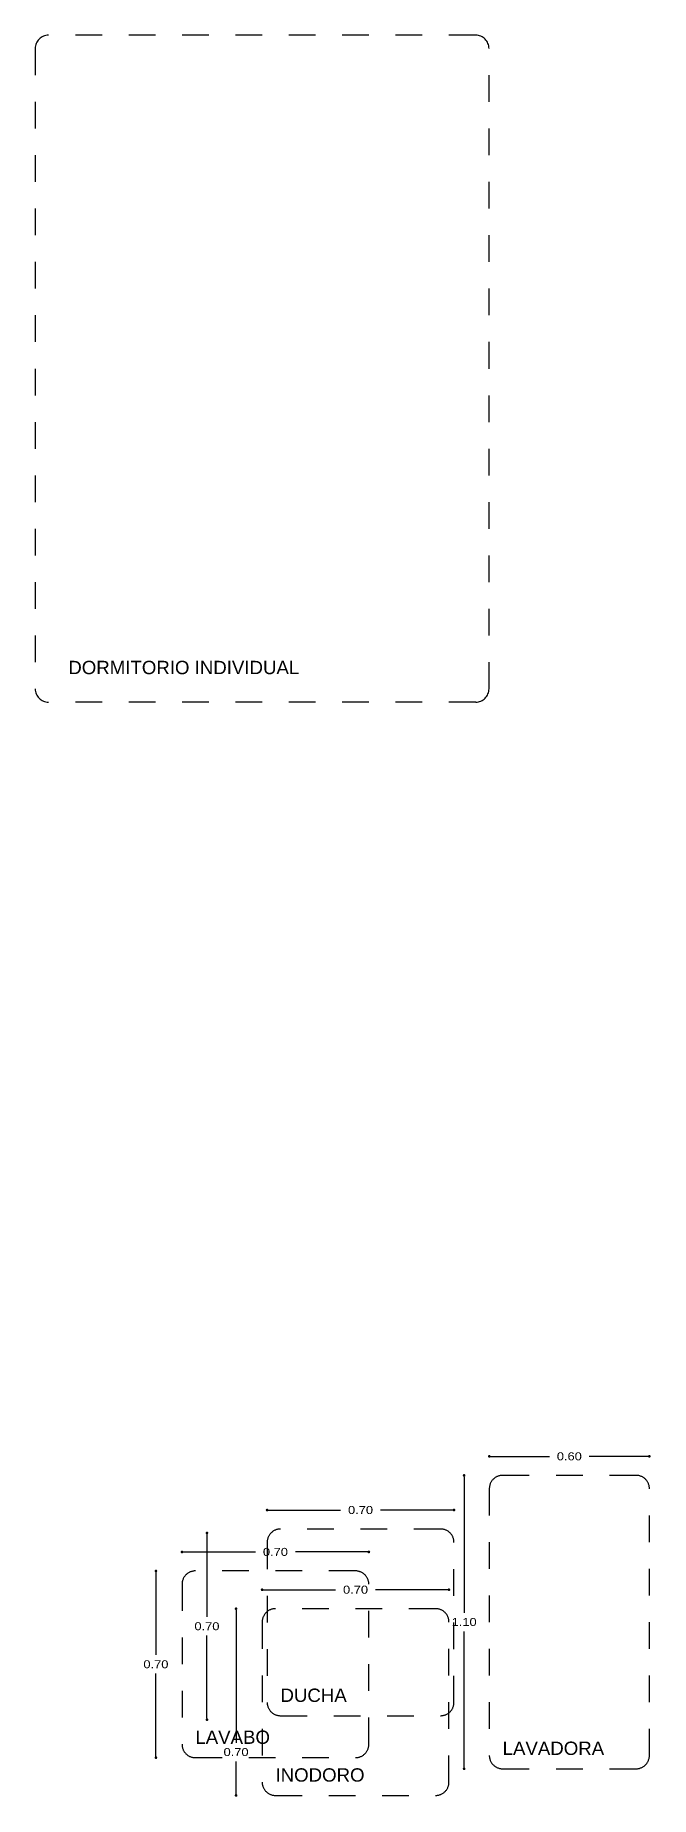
# Model space of a CAD drawing. Header units: metres. Extents: x -92 to 671, y -42 to 91.
# Drawn here: x 388.51 to 390.81, y 26.58 to 33.19 of the extents above; entities that cross this region are included whole.
import ezdxf

# ---------------------------------------------------------------- set-up
doc = ezdxf.new("R2010")
doc.units = ezdxf.units.M
doc.linetypes.add('_CONTINUOUS', pattern=[2, 1, 1])
doc.linetypes.add('RAYITAS2', pattern=[0.1875, 0.125, -0.0625])
doc.layers.add('05Habitabilidad', color=4, linetype='RAYITAS2')
doc.styles.add('FUTURA', font='', dxfattribs={"width": 1.2})
doc.styles.get("Standard").update_dxf_attribs({"font": 'arial.ttf'})
doc.styles.get('FUTURA').set_extended_font_data('Futura Bk BT')
doc.dimstyles.new('20', dxfattribs={"dimscale": 0, "dimtxt": 0.03, "dimasz": 0.01, "dimexe": 0.2, "dimexo": 0.2, "dimgap": 0.02, "dimtad": 0, "dimtih": 1, "dimtoh": 1, "dimzin": 0, "dimdsep": 46, "dimtxsty": 'FUTURA', "dimblk": 'DOT', "dimcen": 0.1, "dimse1": 1, "dimse2": 1, "dimazin": 0, "dimtfac": 1, "dimtmove": 2, "dimatfit": 2, "dimldrblk": 'DOT', "dimfxl": 1, "dimtolj": 1, "dimarcsym": 0})

# ---------------------------------------------------------------- blocks, each defined once
blk = doc.blocks.new('HABITABILIDAD - LAVABO')
at = {"layer": '05Habitabilidad', "color": 220, "ltscale": 0.5}
blk.add_lwpolyline([(3217610.6062, 1936618.747), (3217611.2062, 1936618.747, 0.414214), (3217611.2562, 1936618.797), (3217611.2562, 1936619.397, 0.414214), (3217611.2062, 1936619.447), (3217610.6062, 1936619.447, 0.414214), (3217610.5562, 1936619.397), (3217610.5562, 1936618.797, 0.414214)], format="xyb", close=True, dxfattribs=at)
at = {"layer": '05Habitabilidad', "insert": (3217610.6062, 1936618.8487), "char_height": 0.05, "attachment_point": 1}
blk.add_mtext_dynamic_manual_height_columns('LAVABO', width=0.878158, gutter_width=12.5, heights=[0], dxfattribs=at)
blk = doc.blocks.new('HABITABILIDAD - DUCHA')
at = {"layer": '05Habitabilidad', "color": 30, "ltscale": 0.5}
blk.add_lwpolyline([(3217611.6062, 1936618.747), (3217612.2062, 1936618.747, 0.414214), (3217612.2562, 1936618.797), (3217612.2562, 1936619.397, 0.414214), (3217612.2062, 1936619.447), (3217611.6062, 1936619.447, 0.414214), (3217611.5562, 1936619.397), (3217611.5562, 1936618.797, 0.414214)], format="xyb", close=True, dxfattribs=at)
at = {"layer": '05Habitabilidad', "insert": (3217611.6062, 1936618.8487), "char_height": 0.05, "attachment_point": 1}
blk.add_mtext_dynamic_manual_height_columns('DUCHA', width=0.878158, gutter_width=12.5, heights=[0], dxfattribs=at)
blk = doc.blocks.new('HABITABILIDAD - INODORO')
at = {"layer": '05Habitabilidad', "color": 170, "ltscale": 0.5}
blk.add_lwpolyline([(3217612.6062, 1936618.747), (3217613.2062, 1936618.747, 0.414214), (3217613.2562, 1936618.797), (3217613.2562, 1936619.397, 0.414214), (3217613.2062, 1936619.447), (3217612.6062, 1936619.447, 0.414214), (3217612.5562, 1936619.397), (3217612.5562, 1936618.797, 0.414214)], format="xyb", close=True, dxfattribs=at)
at = {"layer": '05Habitabilidad', "insert": (3217612.6062, 1936618.8487), "char_height": 0.05, "attachment_point": 1}
blk.add_mtext_dynamic_manual_height_columns('INODORO', width=0.878158, gutter_width=12.5, heights=[0], dxfattribs=at)
blk = doc.blocks.new('_DOT')
at = {"color": 0, "linetype": 'ByBlock'}
blk.add_line((-0.5, 0), (-1, 0), dxfattribs=at)
at = {"color": 0, "linetype": 'ByBlock', "const_width": 0.5}
blk.add_lwpolyline([(-0.25, 0, 1), (0.25, 0, 1)], format="xyb", close=True, dxfattribs=at)
blk = doc.blocks.new('*D360')
at = {"layer": '05Habitabilidad', "color": 0, "linetype": '_CONTINUOUS', "lineweight": -2, "transparency": 16777216}
for p, q in [((389.0675, 27.4991), (389.3326, 27.4991)), ((389.7475, 27.4991), (389.4823, 27.4991))]:
    blk.add_line(p, q, dxfattribs=at)
at = {"layer": 'DEFPOINTS', "color": 0, "linetype": '_CONTINUOUS', "transparency": 16777216}
for p in [(389.7575, 27.4991), (389.0575, 27.2514), (389.7575, 27.2514)]:
    blk.add_point(p, dxfattribs=at)
at = {"layer": '05Habitabilidad', "color": 0, "linetype": '_CONTINUOUS', "lineweight": -2, "transparency": 16777216, "xscale": 0.01, "yscale": 0.01, "zscale": 0.01, "rotation": 180}
blk.add_blockref('_DOT', (389.0575, 27.4991), dxfattribs=at)
at = {"layer": '05Habitabilidad', "color": 0, "linetype": '_CONTINUOUS', "lineweight": -2, "transparency": 16777216, "xscale": 0.01, "yscale": 0.01, "zscale": 0.01}
blk.add_blockref('_DOT', (389.7575, 27.4991), dxfattribs=at)
at = {"layer": '05Habitabilidad', "color": 0, "linetype": '_CONTINUOUS', "transparency": 16777216, "insert": (389.4075, 27.4991), "char_height": 0.03, "attachment_point": 5, "style": 'FUTURA'}
blk.add_mtext('\\A1;0.70', dxfattribs=at)
blk = doc.blocks.new('*D361')
at = {"layer": '05Habitabilidad', "color": 0, "linetype": '_CONTINUOUS', "lineweight": -2, "transparency": 16777216}
for p, q in [((389.3864, 27.6563), (389.6516, 27.6563)), ((390.0664, 27.6563), (389.8013, 27.6563))]:
    blk.add_line(p, q, dxfattribs=at)
at = {"layer": 'DEFPOINTS', "color": 0, "linetype": '_CONTINUOUS', "transparency": 16777216}
for p in [(390.0764, 27.6563), (389.3764, 27.3982), (390.0764, 27.3982)]:
    blk.add_point(p, dxfattribs=at)
at = {"layer": '05Habitabilidad', "color": 0, "linetype": '_CONTINUOUS', "lineweight": -2, "transparency": 16777216, "xscale": 0.01, "yscale": 0.01, "zscale": 0.01, "rotation": 180}
blk.add_blockref('_DOT', (389.3764, 27.6563), dxfattribs=at)
at = {"layer": '05Habitabilidad', "color": 0, "linetype": '_CONTINUOUS', "lineweight": -2, "transparency": 16777216, "xscale": 0.01, "yscale": 0.01, "zscale": 0.01}
blk.add_blockref('_DOT', (390.0764, 27.6563), dxfattribs=at)
at = {"layer": '05Habitabilidad', "color": 0, "linetype": '_CONTINUOUS', "transparency": 16777216, "insert": (389.7264, 27.6563), "char_height": 0.03, "attachment_point": 5, "style": 'FUTURA'}
blk.add_mtext('\\A1;0.70', dxfattribs=at)
blk = doc.blocks.new('*D362')
at = {"layer": '05Habitabilidad', "color": 0, "linetype": '_CONTINUOUS', "lineweight": -2, "transparency": 16777216}
for p, q in [((389.3677, 27.3575), (389.6329, 27.3575)), ((390.0477, 27.3575), (389.7826, 27.3575))]:
    blk.add_line(p, q, dxfattribs=at)
at = {"layer": 'DEFPOINTS', "color": 0, "linetype": '_CONTINUOUS', "transparency": 16777216}
for p in [(390.0577, 27.3575), (389.3577, 27.1944), (390.0577, 27.1944)]:
    blk.add_point(p, dxfattribs=at)
at = {"layer": '05Habitabilidad', "color": 0, "linetype": '_CONTINUOUS', "lineweight": -2, "transparency": 16777216, "xscale": 0.01, "yscale": 0.01, "zscale": 0.01, "rotation": 180}
blk.add_blockref('_DOT', (389.3577, 27.3575), dxfattribs=at)
at = {"layer": '05Habitabilidad', "color": 0, "linetype": '_CONTINUOUS', "lineweight": -2, "transparency": 16777216, "xscale": 0.01, "yscale": 0.01, "zscale": 0.01}
blk.add_blockref('_DOT', (390.0577, 27.3575), dxfattribs=at)
at = {"layer": '05Habitabilidad', "color": 0, "linetype": '_CONTINUOUS', "transparency": 16777216, "insert": (389.7077, 27.3575), "char_height": 0.03, "attachment_point": 5, "style": 'FUTURA'}
blk.add_mtext('\\A1;0.70', dxfattribs=at)
blk = doc.blocks.new('*D367')
at = {"layer": '05Habitabilidad', "color": 0, "linetype": '_CONTINUOUS', "lineweight": -2, "transparency": 16777216}
for p, q in [((388.9597, 27.4179), (388.9597, 27.1129)), ((388.9597, 26.7379), (388.9597, 27.0429))]:
    blk.add_line(p, q, dxfattribs=at)
at = {"layer": 'DEFPOINTS', "color": 0, "linetype": '_CONTINUOUS', "transparency": 16777216}
for p in [(388.9597, 27.4279), (389.1999, 27.4279), (389.1999, 26.7279)]:
    blk.add_point(p, dxfattribs=at)
at = {"layer": '05Habitabilidad', "color": 0, "linetype": '_CONTINUOUS', "lineweight": -2, "transparency": 16777216, "xscale": 0.01, "yscale": 0.01, "zscale": 0.01}
for p, rotation in [((388.9597, 27.4279), 90), ((388.9597, 26.7279), 270)]:
    blk.add_blockref('_DOT', p, dxfattribs=dict(at, rotation=rotation))
at = {"layer": '05Habitabilidad', "color": 0, "linetype": '_CONTINUOUS', "transparency": 16777216, "insert": (388.9597, 27.0779), "char_height": 0.03, "attachment_point": 5, "style": 'FUTURA'}
blk.add_mtext('\\A1;0.70', dxfattribs=at)
blk = doc.blocks.new('*D336')
at = {"layer": '05Habitabilidad', "color": 0, "linetype": '_CONTINUOUS', "lineweight": -2, "transparency": 16777216}
for p, q in [((389.1509, 27.5605), (389.1509, 27.2555)), ((389.1509, 26.8805), (389.1509, 27.1855))]:
    blk.add_line(p, q, dxfattribs=at)
at = {"layer": 'DEFPOINTS', "color": 0, "linetype": '_CONTINUOUS', "transparency": 16777216}
for p in [(389.1509, 27.5705), (389.3911, 27.5705), (389.3911, 26.8705)]:
    blk.add_point(p, dxfattribs=at)
at = {"layer": '05Habitabilidad', "color": 0, "linetype": '_CONTINUOUS', "lineweight": -2, "transparency": 16777216, "xscale": 0.01, "yscale": 0.01, "zscale": 0.01}
for p, rotation in [((389.1509, 27.5705), 90), ((389.1509, 26.8705), 270)]:
    blk.add_blockref('_DOT', p, dxfattribs=dict(at, rotation=rotation))
at = {"layer": '05Habitabilidad', "color": 0, "linetype": '_CONTINUOUS', "transparency": 16777216, "insert": (389.1509, 27.2205), "char_height": 0.03, "attachment_point": 5, "style": 'FUTURA'}
blk.add_mtext('\\A1;0.70', dxfattribs=at)
blk = doc.blocks.new('*D337')
at = {"layer": '05Habitabilidad', "color": 0, "linetype": '_CONTINUOUS', "lineweight": -2, "transparency": 16777216}
for p, q in [((389.26, 27.2763), (389.26, 26.7838)), ((389.26, 26.5963), (389.26, 26.7138))]:
    blk.add_line(p, q, dxfattribs=at)
at = {"layer": 'DEFPOINTS', "color": 0, "linetype": '_CONTINUOUS', "transparency": 16777216}
for p in [(389.26, 27.2863), (389.5002, 27.2863), (389.5002, 26.5863)]:
    blk.add_point(p, dxfattribs=at)
at = {"layer": '05Habitabilidad', "color": 0, "linetype": '_CONTINUOUS', "lineweight": -2, "transparency": 16777216, "xscale": 0.01, "yscale": 0.01, "zscale": 0.01}
for p, rotation in [((389.26, 27.2863), 90), ((389.26, 26.5863), 270)]:
    blk.add_blockref('_DOT', p, dxfattribs=dict(at, rotation=rotation))
at = {"layer": '05Habitabilidad', "color": 0, "linetype": '_CONTINUOUS', "transparency": 16777216, "insert": (389.26, 26.7488), "char_height": 0.03, "attachment_point": 5, "style": 'FUTURA'}
blk.add_mtext('\\A1;0.70', dxfattribs=at)
blk = doc.blocks.new('*U18')
at = {"layer": '05Habitabilidad', "color": 140, "ltscale": 0.5, "true_color": 0x00bfff}
blk.add_lwpolyline([(3217610.5709, 1936617.797), (3217610.5709, 1936616.797, 0.414214), (3217610.6209, 1936616.747), (3217611.1209, 1936616.747, 0.414214), (3217611.1709, 1936616.797), (3217611.1709, 1936617.797, 0.414214), (3217611.1209, 1936617.847), (3217610.6209, 1936617.847, 0.414214)], format="xyb", close=True, dxfattribs=at)
at = {"layer": '05Habitabilidad', "ltscale": 0.1, "insert": (3217610.6209, 1936616.8487), "char_height": 0.05, "attachment_point": 1}
blk.add_mtext_dynamic_manual_height_columns('LAVADORA', width=0.878158, gutter_width=12.5, heights=[0], dxfattribs=at)
blk = doc.blocks.new('*D340')
at = {"layer": '05Habitabilidad', "color": 0, "linetype": '_CONTINUOUS', "lineweight": -2, "transparency": 16777216}
for p, q in [((390.2187, 27.8575), (390.4339, 27.8575)), ((390.7987, 27.8575), (390.5836, 27.8575))]:
    blk.add_line(p, q, dxfattribs=at)
at = {"layer": 'DEFPOINTS', "color": 0, "linetype": '_CONTINUOUS', "transparency": 16777216}
for p in [(390.8087, 27.8575), (390.2087, 27.6098), (390.8087, 27.6098)]:
    blk.add_point(p, dxfattribs=at)
at = {"layer": '05Habitabilidad', "color": 0, "linetype": '_CONTINUOUS', "lineweight": -2, "transparency": 16777216, "xscale": 0.01, "yscale": 0.01, "zscale": 0.01, "rotation": 180}
blk.add_blockref('_DOT', (390.2087, 27.8575), dxfattribs=at)
at = {"layer": '05Habitabilidad', "color": 0, "linetype": '_CONTINUOUS', "lineweight": -2, "transparency": 16777216, "xscale": 0.01, "yscale": 0.01, "zscale": 0.01}
blk.add_blockref('_DOT', (390.8087, 27.8575), dxfattribs=at)
at = {"layer": '05Habitabilidad', "color": 0, "linetype": '_CONTINUOUS', "transparency": 16777216, "insert": (390.5087, 27.8575), "char_height": 0.03, "attachment_point": 5, "style": 'FUTURA'}
blk.add_mtext('\\A1;0.60', dxfattribs=at)
blk = doc.blocks.new('*D341')
at = {"layer": '05Habitabilidad', "color": 0, "linetype": '_CONTINUOUS', "lineweight": -2, "transparency": 16777216}
for p, q in [((390.1145, 27.7763), (390.1145, 27.2713)), ((390.1145, 26.6963), (390.1145, 27.2013))]:
    blk.add_line(p, q, dxfattribs=at)
at = {"layer": 'DEFPOINTS', "color": 0, "linetype": '_CONTINUOUS', "transparency": 16777216}
for p in [(390.45, 27.7863), (390.1145, 26.6863), (390.45, 26.6863)]:
    blk.add_point(p, dxfattribs=at)
at = {"layer": '05Habitabilidad', "color": 0, "linetype": '_CONTINUOUS', "lineweight": -2, "transparency": 16777216, "xscale": 0.01, "yscale": 0.01, "zscale": 0.01}
for p, rotation in [((390.1145, 27.7863), 90), ((390.1145, 26.6863), 270)]:
    blk.add_blockref('_DOT', p, dxfattribs=dict(at, rotation=rotation))
at = {"layer": '05Habitabilidad', "color": 0, "linetype": '_CONTINUOUS', "transparency": 16777216, "insert": (390.1145, 27.2363), "char_height": 0.03, "attachment_point": 5, "style": 'FUTURA'}
blk.add_mtext('\\A1;1.10', dxfattribs=at)
blk = doc.blocks.new('HABITABILIDAD - DORMITORIO INDV')
at = {"layer": '05Habitabilidad', "color": 202, "ltscale": 0.5}
for p, q in [((27.7271, 14.8969), (26.1269, 14.8969)), ((26.0769, 14.8469), (26.0769, 12.4469)), ((27.7771, 12.4469), (27.7771, 14.8469)), ((27.7271, 12.3969), (26.1269, 12.3969))]:
    blk.add_line(p, q, dxfattribs=at)
for centre, start, end in [((26.1269, 14.8469), 90, 180), ((27.7271, 14.8469), 0, 90), ((27.7271, 12.4469), 270, 0)]:
    blk.add_arc(centre, 0.05, start, end, dxfattribs=at)
at = {"layer": '05Habitabilidad', "color": 202}
blk.add_arc((26.1269, 12.4469), 0.05, 180, 270, dxfattribs=at)
at = {"layer": '05Habitabilidad', "insert": (26.2008, 12.5516), "char_height": 0.05, "attachment_point": 1}
blk.add_mtext_dynamic_manual_height_columns('DORMITORIO INDIVIDUAL', width=0.878158, gutter_width=12.5, heights=[0], dxfattribs=at)

msp = doc.modelspace()

# ---------------------------------------------------------------- block references
at = {"layer": '05Habitabilidad', "lineweight": 30}
msp.add_blockref('HABITABILIDAD - DORMITORIO INDV', (362.4307, 18.2884), dxfattribs=at)
at = {"layer": '05Habitabilidad'}
for name, p in [('*U18', (-3217220.3621, -1936590.0606)), ('HABITABILIDAD - DUCHA', (-3217222.1798, -1936591.8618)), ('HABITABILIDAD - LAVABO', (-3217221.4987, -1936592.019)), ('HABITABILIDAD - INODORO', (-3217223.1985, -1936592.1606))]:
    msp.add_blockref(name, p, dxfattribs=at)

# ---------------------------------------------------------------- dimensions: what is measured, and where the dimension line sits
at = {"layer": '05Habitabilidad', "linetype": '_CONTINUOUS'}
for base, p1, p2, picture, middle in [((390.8087, 27.8575), (390.2087, 27.6098), (390.8087, 27.6098), '*D340', (390.5087, 27.8575)), ((390.0764, 27.6563), (389.3764, 27.3982), (390.0764, 27.3982), '*D361', (389.7264, 27.6563)), ((389.7575, 27.4991), (389.0575, 27.2514), (389.7575, 27.2514), '*D360', (389.4075, 27.4991)), ((390.0577, 27.3575), (389.3577, 27.1944), (390.0577, 27.1944), '*D362', (389.7077, 27.3575))]:
    dim = msp.add_linear_dim(base=base, p1=p1, p2=p2, dimstyle='20', override={"dimscale": 1}, dxfattribs=at)
    dim.commit()
    dim.dimension.update_dxf_attribs({"geometry": picture, "text_midpoint": middle})
for base, p1, p2, picture, middle in [((390.1145, 26.6863), (390.45, 27.7863), (390.45, 26.6863), '*D341', (390.1145, 27.2363)), ((389.1509, 27.5705), (389.3911, 26.8705), (389.3911, 27.5705), '*D336', (389.1509, 27.2205)), ((388.9597, 27.4279), (389.1999, 26.7279), (389.1999, 27.4279), '*D367', (388.9597, 27.0779))]:
    dim = msp.add_linear_dim(base=base, p1=p1, p2=p2, angle=90, dimstyle='20', override={"dimscale": 1}, dxfattribs=at)
    dim.commit()
    dim.dimension.update_dxf_attribs({"geometry": picture, "text_midpoint": middle})
dim = msp.add_linear_dim(base=(389.26, 27.2863), p1=(389.5002, 26.5863), p2=(389.5002, 27.2863), angle=90, dimstyle='20', override={"dimscale": 1}, dxfattribs=at)
dim.commit()
dim.dimension.update_dxf_attribs({"geometry": '*D337', "text_midpoint": (389.26, 26.7488), "dimtype": 160})

doc.saveas('drawing.dxf')
